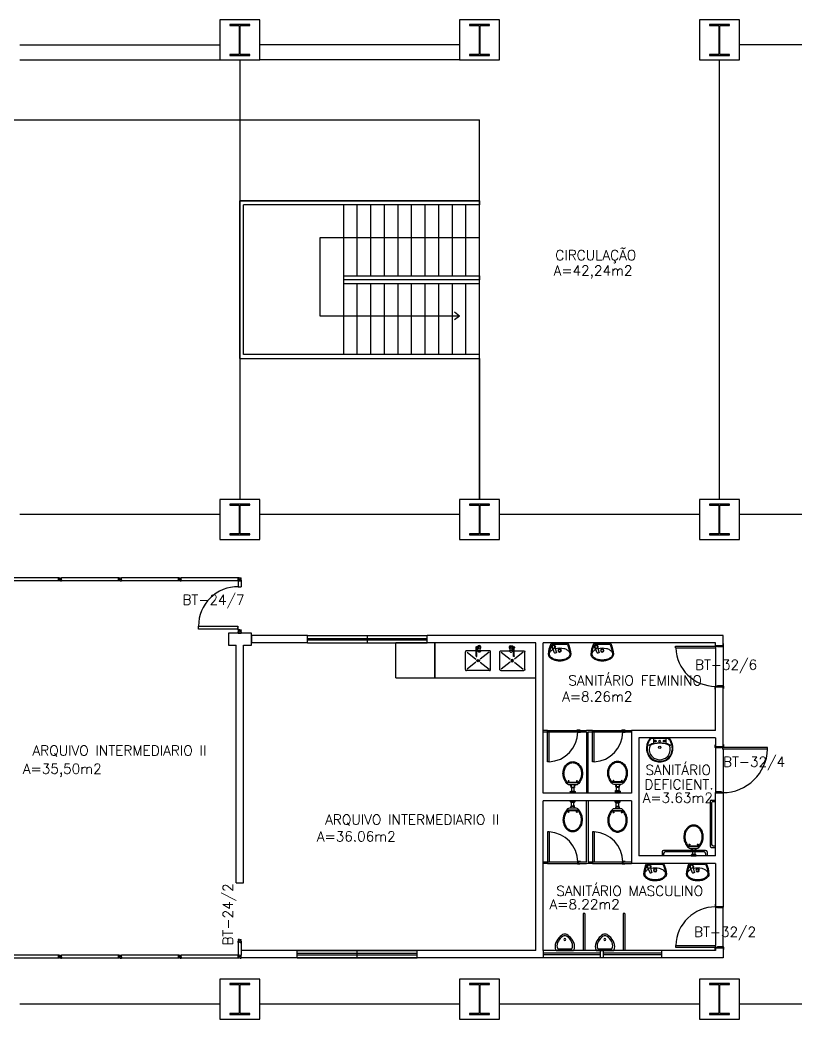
# Model space of a CAD drawing. Extents: x -34 to 79, y -30 to 41.
# Drawn here: x -9.17 to 6.37, y -0.29 to 19.71 of the extents above; entities that cross this region are included whole.
import ezdxf
from ezdxf.enums import TextEntityAlignment as Align

# ---------------------------------------------------------------- set-up
doc = ezdxf.new("R2010")
doc.units = 0
doc.header["$MEASUREMENT"] = 0
doc.linetypes.add('HIDDEN', pattern=[0.375, 0.25, -0.125])
doc.layers.get('0').update_dxf_attribs({"color": 2, "linetype": 'CONTINUOUS'})
for name, color, linetype in [('1', 1, 'CONTINUOUS'), ('3', 2, 'CONTINUOUS'), ('ALV', 2, 'CONTINUOUS'), ('AREA', 2, 'CONTINUOUS'), ('cotas', 1, 'CONTINUOUS'), ('DIV', 2, 'CONTINUOUS'), ('ENDEREÇO', 2, 'CONTINUOUS'), ('ESC', 1, 'CONTINUOUS'), ('ESTR', 2, 'CONTINUOUS'), ('PEÇAS', 1, 'CONTINUOUS'), ('PROJ', 1, 'CONTINUOUS'), ('RAIO-PORTA', 1, 'CONTINUOUS'), ('TEXTO', 2, 'CONTINUOUS')]:
    doc.layers.add(name, color=color, linetype=linetype)
doc.styles.add('UNB-100', font='simplex.shx', dxfattribs={"height": 0.2})

# ---------------------------------------------------------------- blocks, each defined once
blk = doc.blocks.new('DIV12')
for p, q in [((-0.0051, 0), (0.0051, 0)), ((0, -0.0051), (0, 0.0051)), ((0.0205, -0.004), (0.0205, 0.004)), ((0.0215, -0.004), (0.0215, 0.004)), ((0.0225, 0.006), (0.029, 0.006)), ((0.0225, 0.005), (0.028, 0.005)), ((0.029, 0.004), (0.029, -0.004)), ((0.03, 0.03), (0.03, -0.03)), ((0.03, 0.03), (1.17, 0.03)), ((0.03, 0.009), (0.03, 0.027)), ((0.03, 0.005), (0.03, -0.005)), ((1.17, 0.03), (1.17, -0.03)), ((1.17, 0.005), (1.17, -0.005)), ((1.1775, 0.006), (1.171, 0.006)), ((1.171, 0.004), (1.171, -0.004)), ((1.1775, 0.005), (1.172, 0.005)), ((1.1785, -0.004), (1.1785, 0.004)), ((1.1795, -0.004), (1.1795, 0.004)), ((1.2051, 0), (1.1949, 0)), ((1.1949, 0), (1.2051, 0)), ((1.2, -0.0051), (1.2, 0.0051)), ((0.0225, -0.005), (0.028, -0.005)), ((0.0225, -0.006), (0.029, -0.006)), ((0.03, -0.009), (0.03, -0.027)), ((0.03, -0.03), (0.03, -0.009)), ((0.03, -0.03), (1.17, -0.03)), ((1.1775, -0.006), (1.171, -0.006)), ((1.1775, -0.005), (1.172, -0.005))]:
    blk.add_line(p, q)
for centre, radius, start, end in [((0.0225, 0.004), 0.002, 90, 180), ((0.0225, 0.004), 0.001, 90, 180), ((0.028, 0.004), 0.001, 0, 90), ((0.029, 0.005), 0.001, 0, 90), ((1.171, 0.005), 0.001, 90, 180), ((1.172, 0.004), 0.001, 90, 180), ((1.1775, 0.004), 0.002, 360, 90), ((1.1775, 0.004), 0.001, 0, 90), ((0.0225, -0.004), 0.002, 180, 270), ((0.0225, -0.004), 0.001, 180, 270), ((0.028, -0.004), 0.001, 270, 0), ((0.029, -0.005), 0.001, 270, 0), ((1.171, -0.005), 0.001, 180, 270), ((1.172, -0.004), 0.001, 180, 270), ((1.1775, -0.004), 0.002, 270, 360), ((1.1775, -0.004), 0.001, 270, 0)]:
    blk.add_arc(centre, radius, start, end)
blk = doc.blocks.new('MTT')
for p, q in [((-0.008, 0.03), (-0.03, 0.03)), ((-0.03, 0.006), (-0.03, 0.03)), ((-0.0205, 0.006), (-0.03, 0.006)), ((-0.0205, 0.006), (-0.0205, -0.006)), ((-0.008, 0.02), (-0.008, 0.03)), ((0.008, 0.02), (-0.008, 0.02)), ((0.0051, 0), (-0.0051, 0)), ((0, 0.0051), (0, -0.0051)), ((0.008, 0.03), (0.008, 0.02)), ((0.008, 0.03), (0.03, 0.03)), ((0.0205, 0.006), (0.0205, -0.006)), ((0.0205, 0.006), (0.03, 0.006)), ((0.03, 0.03), (0.03, 0.006)), ((-0.03, -0.006), (-0.03, -0.03)), ((-0.0205, -0.006), (-0.03, -0.006)), ((-0.008, -0.03), (-0.03, -0.03)), ((0.008, -0.02), (-0.008, -0.02)), ((-0.008, -0.03), (-0.008, -0.02)), ((0.008, -0.03), (0.008, -0.02)), ((0.008, -0.03), (0.03, -0.03)), ((0.0205, -0.006), (0.03, -0.006)), ((0.03, -0.03), (0.03, -0.006))]:
    blk.add_line(p, q)
blk = doc.blocks.new('INOXA1-P')
for p, q in [((0.12, 0.23), (0.12, 0.047)), ((0.22, 0.25), (0.14, 0.25)), ((0.15, 0.22), (0.287, 0.043)), ((0.5, 0.25), (0.22, 0.25)), ((0.353, 0.043), (0.49, 0.22)), ((0.52, 0.23), (0.52, -0.23)), ((0.043, 0.008), (0.043, -0.022)), ((0.062, 0.04), (0.071, 0.04)), ((0.131, 0.048), (0.076, 0.043)), ((0.131, -0.002), (0.076, 0.003)), ((0.22, -0.027), (0.054, -0.027)), ((0.22, -0.037), (0.054, -0.037)), ((0.063, -0.003), (0.063, -0.021)), ((0.12, -0.001), (0.12, -0.027)), ((0.12, -0.037), (0.12, -0.23)), ((0.15, -0.22), (0.287, -0.043)), ((0.231, -0.027), (0.22, -0.027)), ((0.231, -0.037), (0.22, -0.037)), ((0.353, -0.043), (0.49, -0.22)), ((0.22, -0.25), (0.14, -0.25)), ((0.5, -0.25), (0.22, -0.25))]:
    blk.add_line(p, q)
blk.add_lwpolyline([(0.076, 0.003), (0.072, 0.004), (0.069, 0.009), (0.067, 0.015), (0.066, 0.023), (0.067, 0.031), (0.069, 0.037), (0.072, 0.042), (0.076, 0.043)])
blk.add_lwpolyline([(0.131, 0.048), (0.137, 0.046), (0.143, 0.041), (0.147, 0.033), (0.148, 0.023), (0.147, 0.013), (0.143, 0.006), (0.137, 0), (0.131, -0.002), (0.125, 0), (0.119, 0.006), (0.115, 0.013), (0.114, 0.023), (0.115, 0.033), (0.119, 0.041), (0.125, 0.046)], close=True)
for radius in [0.0266, 0.0163]:
    blk.add_circle((0.32, 0), radius)
for centre, radius, start, end in [((0.14, 0.23), 0.02, 90, 180), ((0.5, 0.23), 0.02, 360, 90), ((0.054, 0.023), 0.0349, 36.1705, 252.2568), ((0.054, 0.023), 0.0189, 62.7367, 235.7375), ((0.073, -0.003), 0.01, 102.8285, 180), ((0.054, 0.023), 0.0349, 285.5373, 323.9987), ((0.054, -0.032), 0.0145, 20.161, 339.839), ((0.054, -0.032), 0.005, 90.0037, 269.9963), ((0.231, -0.032), 0.00738, 222.6559, 137.3441), ((0.231, -0.032), 0.005, 269.9935, 90.0065), ((0.14, -0.23), 0.02, 180, 270), ((0.5, -0.23), 0.02, 270, 360)]:
    blk.add_arc(centre, radius, start, end)
blk = doc.blocks.new('LAVAT-P')
for p, q in [((-0.17, 0), (0.17, 0)), ((-0.157, -0.02), (0.157, -0.02)), ((0.063, -0.173), (0.094, -0.055)), ((0.069, -0.185), (0.09, -0.192)), ((0.102, -0.187), (0.151, -0.074))]:
    blk.add_line(p, q)
for points in [[(0.083, -0.096, 0.121735), (-0.082, -0.096, 0.073747), (-0.145, -0.122, 0.106861), (-0.192, -0.165, 0.153587), (-0.205, -0.208, 0.153587)], [(-0.205, -0.208, 0.153587), (-0.192, -0.251, 0.106861), (-0.145, -0.294, 0.073747), (-0.082, -0.32, 0.060305), (0, -0.329, 0.060305), (0.082, -0.32, 0.073747), (0.145, -0.294, 0.106861), (0.192, -0.251, 0.153587), (0.205, -0.208, 0.153587), (0.192, -0.165, 0.106861), (0.145, -0.122, 0.014792), (0.133, -0.115, 0.039243)], [(-0.225, -0.214, 0.136108), (-0.208, -0.262, 0.106861), (-0.155, -0.311, 0.073747), (-0.087, -0.339, 0.060305), (0, -0.349, 0.060305), (0.087, -0.339, 0.073747), (0.155, -0.311, 0.106861), (0.208, -0.262, 0.136108), (0.225, -0.214, 0.062982)]]:
    blk.add_lwpolyline(points, format="xyb")
for centre, radius in [((0, -0.135), 0.0347), ((0, -0.135), 0.0265), ((0.122, -0.065), 0.03)]:
    blk.add_circle(centre, radius)
for centre, radius, start, end in [((0.376, -0.254), 0.602, 155.0201, 176.1902), ((-0.376, -0.254), 0.602, 3.8098, 24.9799), ((0.376, -0.254), 0.582, 156.2686, 173.4578), ((0.073, -0.176), 0.01, 165.2139, 250.8603), ((0.122, -0.065), 0.0361, 302.4689, 199.2518), ((0.093, -0.183), 0.01, 250.8603, 336.5068), ((-0.376, -0.254), 0.582, 6.5422, 23.7314)]:
    blk.add_arc(centre, radius, start, end)
blk = doc.blocks.new('MIC')
at = {"color": 2, "linetype": 'ByBlock'}
blk.add_line((0.175, 0), (-0.175, 0), dxfattribs=at)
at = {"color": 1}
blk.add_line((0.14, 0.03), (-0.14, 0.03), dxfattribs=at)
at = {"color": 2, "linetype": 'ByBlock'}
blk.add_lwpolyline([(-0.175, 0), (-0.191, 0.038), (-0.196, 0.078), (-0.192, 0.117), (-0.179, 0.155), (-0.161, 0.191), (-0.139, 0.225), (-0.115, 0.255), (-0.09, 0.28), (-0.066, 0.3), (-0.044, 0.314), (-0.022, 0.322), (0, 0.325), (0.022, 0.322), (0.044, 0.314), (0.066, 0.3), (0.09, 0.28), (0.115, 0.255), (0.139, 0.225), (0.161, 0.191), (0.179, 0.155), (0.192, 0.117), (0.196, 0.078), (0.191, 0.038), (0.175, 0)], dxfattribs=at)
at = {"color": 1}
blk.add_lwpolyline([(-0.14, 0.03), (-0.153, 0.061), (-0.157, 0.092), (-0.153, 0.123), (-0.144, 0.154), (-0.129, 0.183), (-0.111, 0.21), (-0.092, 0.234), (-0.072, 0.254), (-0.053, 0.27), (-0.035, 0.281), (-0.017, 0.288), (0, 0.29), (0.017, 0.288), (0.035, 0.281), (0.053, 0.27), (0.072, 0.254), (0.092, 0.234), (0.111, 0.21), (0.129, 0.183), (0.144, 0.154), (0.153, 0.123), (0.157, 0.092), (0.153, 0.061), (0.14, 0.03)], dxfattribs=at)
at = {"layer": 'cotas'}
blk.add_circle((0, 0.215), 0.0199, dxfattribs=at)
blk = doc.blocks.new('VDC-P')
for p, q in [((-0.109, 0.202), (0.109, 0.202)), ((-0.127, 0.192), (0.127, 0.192)), ((-0.068, 0.152), (0.068, 0.152)), ((-0.05, 0.152), (-0.03, 0.11)), ((-0.05, 0.015), (-0.05, 0)), ((-0.05, 0), (0.05, 0)), ((0.045, 0.02), (-0.045, 0.02)), ((-0.04, 0.025), (-0.04, 0.02)), ((0.035, 0.03), (-0.035, 0.03)), ((-0.03, 0.152), (-0.03, 0.11)), ((0.03, 0.11), (-0.03, 0.11)), ((0.03, 0.1), (-0.03, 0.1)), ((-0.025, 0.1), (-0.025, 0.03)), ((0.025, 0.1), (0.025, 0.03)), ((0.03, 0.152), (0.03, 0.11)), ((0.05, 0.152), (0.03, 0.11)), ((0.04, 0.025), (0.04, 0.02)), ((0.05, 0.015), (0.05, 0))]:
    blk.add_line(p, q)
for points in [[(0.16, 0.244, 0.050424), (0.18, 0.288, 0.082137), (0.195, 0.381, 0.082137), (0.18, 0.474, 0.090148), (0.138, 0.549, 0.104406), (0.073, 0.601, 0.117345), (0, 0.619, 0.117345), (-0.073, 0.601, 0.104406), (-0.138, 0.549, 0.090148), (-0.18, 0.474, 0.082137), (-0.195, 0.381, 0.082137)], [(0.142, 0.254, 0.050424), (0.161, 0.295, 0.082137), (0.175, 0.381, 0.082137), (0.161, 0.468, 0.090148), (0.122, 0.536, 0.104406), (0.064, 0.583, 0.117345), (0, 0.599, 0.117345), (-0.064, 0.583, 0.104406), (-0.122, 0.536, 0.090148), (-0.161, 0.468, 0.082137), (-0.175, 0.381, 0.082137)], [(-0.195, 0.381, 0.082137), (-0.18, 0.288, 0.050424), (-0.16, 0.244, 0.104406)], [(-0.175, 0.381, 0.082137), (-0.161, 0.295, 0.050424), (-0.142, 0.254, 0.050424)]]:
    blk.add_lwpolyline(points, format="xyb")
for centre in [(-0.083, 0.226), (0.083, 0.226)]:
    blk.add_circle(centre, 0.0101)
for centre, radius, start, end in [((0.08, 0.36), 0.266, 205.6863, 226.7558), ((0.08, 0.36), 0.246, 205.6863, 219.7706), ((-0.08, 0.36), 0.266, 313.2442, 334.3137), ((-0.08, 0.36), 0.246, 320.2294, 334.3137), ((-0.068, 0.202), 0.05, 226.7558, 270), ((-0.045, 0.015), 0.005, 90, 180), ((-0.035, 0.025), 0.005, 90, 180), ((-0.03, 0.105), 0.005, 90, 270), ((0.03, 0.105), 0.005, 270, 90), ((0.035, 0.025), 0.005, 0, 90), ((0.045, 0.015), 0.005, 360, 90), ((0.068, 0.202), 0.05, 270, 313.2442)]:
    blk.add_arc(centre, radius, start, end)

msp = doc.modelspace()

# ---------------------------------------------------------------- linework, layer by layer
for p, q in [((-4.796, 8.48), (-4.736, 8.48)), ((-4.796, 8.48), (-4.796, 8.364)), ((-4.796, 8.48), (-4.736, 8.48)), ((-4.775, 8.48), (-4.793, 8.48)), ((-4.772, 8.488), (-4.772, 8.481)), ((-4.772, 8.488), (-4.772, 8.481)), ((-4.761, 8.51), (-4.771, 8.51)), ((-4.761, 8.51), (-4.771, 8.51)), ((-4.771, 8.488), (-4.771, 8.482)), ((-4.771, 8.488), (-4.771, 8.482)), ((-4.771, 8.48), (-4.761, 8.48)), ((-4.771, 8.48), (-4.761, 8.48)), ((-4.762, 8.49), (-4.77, 8.49)), ((-4.762, 8.49), (-4.77, 8.49)), ((-4.762, 8.489), (-4.77, 8.489)), ((-4.762, 8.489), (-4.77, 8.489)), ((-4.77, 8.481), (-4.762, 8.481)), ((-4.77, 8.481), (-4.762, 8.481)), ((-4.766, 8.515), (-4.766, 8.505)), ((-4.766, 8.505), (-4.766, 8.515)), ((-4.766, 8.515), (-4.766, 8.505)), ((-4.761, 8.488), (-4.761, 8.482)), ((-4.761, 8.488), (-4.761, 8.482)), ((-4.76, 8.488), (-4.76, 8.481)), ((-4.76, 8.488), (-4.76, 8.481)), ((-4.736, 8.48), (-4.757, 8.48)), ((-4.757, 8.48), (-4.739, 8.48)), ((-4.736, 8.48), (-4.736, 8.364)), ((-4.796, 8.364), (-4.736, 8.364)), ((-5.593, 7.577), (-4.805, 7.577)), ((-5.593, 7.514), (-5.593, 7.577)), ((-4.805, 7.514), (-5.593, 7.514)), ((-4.805, 7.577), (-4.805, 7.514)), ((-4.805, 7.545), (-4.803, 7.545)), ((-4.805, 7.509), (-4.805, 7.534)), ((-4.803, 7.512), (-4.803, 7.545)), ((-4.801, 7.504), (-4.775, 7.504)), ((-4.797, 7.506), (-4.766, 7.506)), ((-4.796, 7.504), (-4.796, 7.494)), ((-4.796, 7.504), (-4.736, 7.504)), ((-4.796, 7.494), (-4.736, 7.494)), ((-4.796, 7.434), (-4.736, 7.434)), ((-4.772, 7.486), (-4.772, 7.493)), ((-4.772, 7.486), (-4.772, 7.493)), ((-4.772, 7.441), (-4.772, 7.435)), ((-4.761, 7.494), (-4.771, 7.494)), ((-4.771, 7.494), (-4.761, 7.494)), ((-4.771, 7.486), (-4.771, 7.492)), ((-4.771, 7.486), (-4.771, 7.492)), ((-4.761, 7.464), (-4.771, 7.464)), ((-4.761, 7.464), (-4.771, 7.464)), ((-4.761, 7.464), (-4.771, 7.464)), ((-4.771, 7.441), (-4.771, 7.436)), ((-4.771, 7.434), (-4.761, 7.434)), ((-4.77, 7.493), (-4.762, 7.493)), ((-4.77, 7.493), (-4.762, 7.493)), ((-4.762, 7.485), (-4.77, 7.485)), ((-4.762, 7.485), (-4.77, 7.485)), ((-4.762, 7.484), (-4.77, 7.484)), ((-4.762, 7.484), (-4.77, 7.484)), ((-4.762, 7.443), (-4.77, 7.443)), ((-4.762, 7.442), (-4.77, 7.442)), ((-4.77, 7.435), (-4.762, 7.435)), ((-4.766, 7.504), (-4.766, 7.506)), ((-4.766, 7.459), (-4.766, 7.469)), ((-4.766, 7.459), (-4.766, 7.469)), ((-4.766, 7.469), (-4.766, 7.459)), ((-4.766, 7.469), (-4.766, 7.459)), ((-4.766, 7.459), (-4.766, 7.469)), ((-4.761, 7.486), (-4.761, 7.492)), ((-4.761, 7.486), (-4.761, 7.492)), ((-4.761, 7.441), (-4.761, 7.436)), ((-4.76, 7.486), (-4.76, 7.493)), ((-4.76, 7.486), (-4.76, 7.493)), ((-4.76, 7.441), (-4.76, 7.435)), ((-4.736, 7.504), (-4.736, 7.494)), ((-4.532, 7.39), (-4.532, 7.24)), ((-4.532, 7.235), (-4.532, 7.385)), ((-3.412, 7.24), (-3.412, 7.39)), ((-1.012, 7.24), (-1.012, 7.39)), ((-0.861, 6.54), (-0.861, 7.24)), ((1.159, 1.085), (1.159, 7.24)), ((-1.012, 6.54), (-1.012, 6.54)), ((3.64, 5.338), (3.465, 5.338)), ((3.815, 5.338), (3.64, 5.338)), ((-4.841, 2.435), (-4.691, 2.435)), ((-4.796, 1.245), (-4.796, 0.99)), ((-4.736, 1.245), (-4.736, 0.99)), ((-3.616, 0.935), (-3.616, 1.085)), ((-1.216, 0.935), (-1.216, 1.085))]:
    msp.add_line(p, q)
for centre, radius in [((-4.801, 7.509), 0.00461), ((3.64, 5.273), 0.0175)]:
    msp.add_circle(centre, radius)
at = {"linetype": 'HIDDEN'}
for centre in [(3.55, 5.273), (3.73, 5.273)]:
    msp.add_circle(centre, 0.0175, dxfattribs=at)
for centre, radius, start, end in [((-4.77, 8.488), 0.002, 90, 180), ((-4.77, 8.488), 0.002, 90, 180), ((-4.771, 8.481), 0.001, 180, 270), ((-4.771, 8.481), 0.001, 180, 270), ((-4.77, 8.488), 0.001, 90, 180), ((-4.77, 8.488), 0.001, 90, 180), ((-4.77, 8.482), 0.001, 180, 270), ((-4.77, 8.482), 0.001, 180, 270), ((-4.762, 8.488), 0.002, 0, 90), ((-4.762, 8.488), 0.002, 0, 90), ((-4.762, 8.488), 0.001, 0, 90), ((-4.762, 8.488), 0.001, 0, 90), ((-4.762, 8.482), 0.001, 270, 0), ((-4.762, 8.482), 0.001, 270, 0), ((-4.761, 8.481), 0.001, 270, 0), ((-4.761, 8.481), 0.001, 270, 0), ((-4.805, 7.577), 0.787, 89.2996, 180), ((-4.771, 7.493), 0.001, 90, 180), ((-4.771, 7.493), 0.001, 90, 180), ((-4.77, 7.486), 0.002, 180, 270), ((-4.77, 7.486), 0.002, 180, 270), ((-4.77, 7.441), 0.002, 90, 180), ((-4.771, 7.435), 0.001, 180, 270), ((-4.77, 7.492), 0.001, 90, 180), ((-4.77, 7.492), 0.001, 90, 180), ((-4.77, 7.486), 0.001, 180, 270), ((-4.77, 7.486), 0.001, 180, 270), ((-4.77, 7.441), 0.001, 90, 180), ((-4.77, 7.436), 0.001, 180, 270), ((-4.762, 7.492), 0.001, 360, 90), ((-4.762, 7.492), 0.001, 360, 90), ((-4.762, 7.486), 0.001, 270, 360), ((-4.762, 7.486), 0.002, 270, 360), ((-4.762, 7.486), 0.001, 270, 360), ((-4.762, 7.486), 0.002, 270, 360), ((-4.762, 7.441), 0.002, 0, 90), ((-4.762, 7.441), 0.001, 0, 90), ((-4.762, 7.436), 0.001, 270, 0), ((-4.761, 7.493), 0.001, 360, 90), ((-4.761, 7.493), 0.001, 360, 90), ((-4.761, 7.435), 0.001, 270, 0), ((3.703, 5.12), 0.329, 155.3858, 168.2361), ((3.672, 5.13), 0.297, 136.8422, 154.5605), ((3.464, 5.326), 0.0113, 85.0638, 143.3917), ((3.522, 5.078), 0.132, 107.1959, 117.2895), ((3.63, 4.815), 0.416, 103.8225, 110.6476), ((3.645, 4.759), 0.473, 96.6945, 104.0832), ((3.638, 4.855), 0.378, 89.6322, 97.2351), ((3.643, 4.855), 0.378, 82.7649, 90.3678), ((3.635, 4.759), 0.473, 75.9168, 83.3055), ((3.651, 4.815), 0.416, 69.3524, 76.1775), ((3.759, 5.078), 0.132, 62.7105, 72.8041), ((3.816, 5.326), 0.0113, 36.6083, 94.9362), ((3.609, 5.13), 0.297, 25.4395, 43.1578), ((3.577, 5.12), 0.329, 11.7639, 24.6142), ((3.684, 5.129), 0.309, 169.1611, 193.4829), ((3.659, 5.126), 0.283, 193.923, 216.4241), ((3.63, 5.104), 0.201, 161.0091, 193.3681), ((3.629, 5.105), 0.199, 193.6199, 227.4613), ((3.478, 5.16), 0.039, 139.4988, 165.5508), ((3.481, 5.156), 0.0439, 116.3202, 137.9373), ((3.652, 5.105), 0.199, 312.5387, 346.3801), ((3.799, 5.156), 0.0439, 42.0627, 63.6798), ((3.802, 5.16), 0.039, 14.4492, 40.5012), ((3.65, 5.104), 0.201, 346.6319, 18.9909), ((3.622, 5.126), 0.283, 323.5759, 346.077), ((3.597, 5.129), 0.309, 346.5171, 10.8389), ((3.623, 5.104), 0.242, 217.3189, 247.0244), ((3.638, 5.12), 0.218, 228.3535, 270.4916), ((3.639, 5.124), 0.267, 245.552, 270.245), ((3.642, 5.12), 0.218, 269.5084, 311.6465), ((3.641, 5.124), 0.267, 269.755, 294.448), ((3.657, 5.104), 0.242, 292.9756, 322.6811)]:
    msp.add_arc(centre, radius, start, end)
at = {"layer": '1'}
for p, q in [((4.759, 7.14), (4.759, 6.365)), ((4.909, 7.165), (4.909, 6.385)), ((1.392, 5.488), (1.982, 5.488)), ((1.392, 5.458), (1.992, 5.458)), ((2.295, 5.488), (2.885, 5.488)), ((2.33, 5.458), (2.9, 5.458)), ((4.759, 5.137), (4.759, 4.257)), ((4.909, 5.112), (4.909, 4.237)), ((1.392, 2.855), (1.992, 2.855)), ((1.392, 2.825), (1.982, 2.825)), ((2.295, 2.825), (2.885, 2.825)), ((2.33, 2.855), (2.9, 2.855)), ((4.759, 1.965), (4.759, 1.185)), ((4.909, 1.16), (4.909, 1.94))]:
    msp.add_line(p, q, dxfattribs=at)
at = {"layer": '3'}
for p, q in [((3.64, 5.323), (3.47, 5.323)), ((3.515, 5.323), (3.515, 5.234)), ((3.81, 5.323), (3.64, 5.323)), ((3.766, 5.234), (3.766, 5.323))]:
    msp.add_line(p, q, dxfattribs=at)
msp.add_circle((3.64, 5.148), 0.0225, dxfattribs=at)
for centre, radius, start, end in [((3.703, 5.12), 0.316, 155.4028, 168.2171), ((3.672, 5.13), 0.284, 138.6452, 154.5416), ((3.804, 4.457), 0.825, 114.6387, 116.9534), ((3.47, 5.307), 0.0156, 89.6498, 137.2733), ((3.796, 4.395), 0.879, 109.1503, 112.4827), ((3.504, 5.235), 0.0107, 291.2918, 354.2334), ((3.776, 5.235), 0.0107, 185.7666, 248.7082), ((3.484, 4.395), 0.879, 67.5173, 70.8497), ((3.81, 5.307), 0.0156, 42.7267, 90.3502), ((3.476, 4.457), 0.825, 63.0466, 65.3613), ((3.609, 5.13), 0.284, 25.4584, 41.3548), ((3.577, 5.12), 0.316, 11.7829, 24.5972), ((3.684, 5.129), 0.296, 169.1814, 193.4732), ((3.659, 5.126), 0.27, 193.9335, 216.4025), ((3.44, 5.171), 0.0238, 115.5404, 144.0708), ((3.622, 5.126), 0.27, 323.5975, 346.0665), ((3.84, 5.171), 0.0238, 35.9292, 64.4596), ((3.597, 5.129), 0.296, 346.5268, 10.8186), ((3.623, 5.104), 0.229, 217.3442, 247.0661), ((3.639, 5.124), 0.254, 245.5142, 270.245), ((3.641, 5.124), 0.254, 269.755, 294.4858), ((3.657, 5.104), 0.229, 292.9339, 322.6558)]:
    msp.add_arc(centre, radius, start, end, dxfattribs=at)
at = {"layer": 'ALV'}
for p, q in [((-4.532, 7.434), (-4.992, 7.434)), ((-4.992, 7.434), (-4.992, 7.196)), ((-4.532, 7.385), (-4.532, 7.434)), ((-3.412, 7.39), (-4.532, 7.39)), ((-3.412, 7.24), (-4.532, 7.24)), ((-4.532, 7.196), (-4.532, 7.235)), ((-3.412, 7.39), (-1.012, 7.39)), ((-3.412, 7.24), (-1.012, 7.24)), ((-1.641, 6.54), (-1.641, 7.24)), ((1.159, 7.24), (-1.641, 7.24)), ((4.909, 7.39), (-1.012, 7.39)), ((-0.861, 7.24), (-0.861, 6.54)), ((4.759, 7.24), (1.309, 7.24)), ((1.309, 4.231), (1.309, 7.24)), ((4.909, 7.19), (4.909, 7.39)), ((-4.992, 7.196), (-4.841, 7.196)), ((-4.841, 2.435), (-4.841, 7.196)), ((-4.691, 2.435), (-4.691, 7.196)), ((-4.691, 7.196), (-4.532, 7.196)), ((-1.641, 6.54), (1.159, 6.54)), ((4.759, 5.488), (4.759, 6.36)), ((4.909, 5.162), (4.909, 6.36)), ((1.392, 5.488), (1.309, 5.488)), ((1.309, 5.458), (1.392, 5.458)), ((2.007, 5.488), (2.177, 5.488)), ((2.007, 5.458), (2.174, 5.458)), ((2.174, 5.458), (2.174, 4.231)), ((2.295, 5.488), (2.177, 5.488)), ((2.207, 4.231), (2.207, 5.458)), ((2.207, 5.458), (2.295, 5.458)), ((2.905, 5.488), (3.074, 5.488)), ((2.905, 5.458), (3.074, 5.458)), ((4.759, 5.488), (3.074, 5.488)), ((3.074, 5.488), (3.074, 4.231)), ((4.759, 5.338), (3.224, 5.338)), ((3.224, 5.338), (3.224, 2.975)), ((4.759, 5.338), (4.759, 5.162)), ((3.074, 4.231), (1.309, 4.231)), ((4.759, 2.975), (4.759, 4.232)), ((4.909, 4.232), (4.909, 3.025)), ((1.309, 3.03), (1.309, 4.081)), ((3.074, 4.081), (1.309, 4.081)), ((2.174, 2.855), (2.174, 4.081)), ((2.207, 4.081), (2.207, 2.855)), ((3.074, 4.081), (3.074, 2.825)), ((1.309, 1.085), (1.309, 3.075)), ((4.909, 3.025), (4.909, 1.965)), ((1.309, 2.855), (1.392, 2.855)), ((1.392, 2.825), (1.309, 2.825)), ((2.007, 2.855), (2.174, 2.855)), ((2.007, 2.825), (2.177, 2.825)), ((2.295, 2.825), (2.177, 2.825)), ((2.207, 2.855), (2.295, 2.855)), ((2.905, 2.855), (3.074, 2.855)), ((2.905, 2.825), (3.074, 2.825)), ((4.759, 2.825), (3.074, 2.825)), ((4.759, 2.975), (3.224, 2.975)), ((4.759, 2.825), (4.759, 1.965)), ((2.109, 1.825), (2.109, 1.085)), ((2.142, 1.825), (2.109, 1.825)), ((2.142, 1.825), (2.142, 1.085)), ((2.907, 1.825), (2.907, 1.085)), ((2.94, 1.825), (2.907, 1.825)), ((2.94, 1.825), (2.94, 1.085)), ((1.159, 1.085), (-4.736, 1.085)), ((-3.616, 1.085), (-1.216, 1.085)), ((4.759, 1.085), (1.309, 1.085)), ((1.309, 1.085), (1.309, 0.935)), ((2.454, 0.935), (2.454, 1.085)), ((2.514, 0.935), (2.514, 1.085)), ((3.684, 0.935), (3.684, 1.085)), ((4.909, 1.135), (4.909, 0.935)), ((4.909, 0.935), (-4.736, 0.935)), ((-3.616, 0.935), (-1.216, 0.935))]:
    msp.add_line(p, q, dxfattribs=at)
at = {"layer": 'DIV'}
for p, q in [((-4.796, 8.48), (-4.736, 8.48)), ((-4.796, 7.434), (-4.736, 7.434)), ((4.749, 7.235), (4.749, 7.185)), ((4.759, 7.235), (4.749, 7.235)), ((4.759, 7.19), (4.759, 7.24)), ((4.919, 7.225), (4.909, 7.225)), ((4.919, 7.175), (4.919, 7.225)), ((3.959, 7.175), (4.759, 7.175)), ((3.959, 7.14), (3.959, 7.175)), ((3.959, 7.14), (4.759, 7.14)), ((4.749, 7.185), (4.759, 7.185)), ((4.759, 7.19), (4.759, 7.185)), ((4.759, 7.19), (4.909, 7.19)), ((4.759, 7.185), (4.759, 7.175)), ((4.759, 7.175), (4.794, 7.175)), ((4.759, 7.175), (4.759, 7.14)), ((4.794, 7.175), (4.794, 7.165)), ((4.794, 7.165), (4.909, 7.165)), ((4.909, 7.19), (4.909, 7.175)), ((4.909, 7.175), (4.919, 7.175)), ((4.909, 7.165), (4.909, 7.175)), ((4.749, 6.365), (4.759, 6.365)), ((4.749, 6.315), (4.749, 6.365)), ((4.759, 6.315), (4.749, 6.315)), ((4.759, 6.375), (4.794, 6.375)), ((4.759, 6.365), (4.759, 6.375)), ((4.759, 6.36), (4.759, 6.365)), ((4.759, 6.36), (4.909, 6.36)), ((4.794, 6.385), (4.909, 6.385)), ((4.794, 6.375), (4.794, 6.385)), ((4.909, 6.385), (4.909, 6.375)), ((4.909, 6.36), (4.909, 6.375)), ((4.909, 6.375), (4.919, 6.375)), ((4.919, 6.325), (4.909, 6.325)), ((4.919, 6.375), (4.919, 6.325)), ((1.392, 5.458), (1.392, 5.488)), ((1.392, 4.858), (1.392, 5.458)), ((1.392, 5.458), (1.427, 5.458)), ((1.427, 4.858), (1.427, 5.458)), ((1.982, 5.493), (1.982, 5.488)), ((1.992, 5.493), (1.982, 5.493)), ((1.982, 5.488), (1.992, 5.488)), ((1.992, 5.488), (1.992, 5.498)), ((1.992, 5.498), (2.042, 5.498)), ((1.992, 5.458), (1.992, 5.493)), ((2.007, 5.488), (1.992, 5.488)), ((2.002, 5.458), (1.992, 5.458)), ((2.007, 5.458), (2.002, 5.458)), ((2.002, 5.448), (2.002, 5.458)), ((2.052, 5.448), (2.002, 5.448)), ((2.007, 5.458), (2.007, 5.488)), ((2.042, 5.498), (2.042, 5.488)), ((2.052, 5.458), (2.052, 5.448)), ((2.295, 5.458), (2.295, 5.488)), ((2.295, 4.858), (2.295, 5.458)), ((2.295, 5.458), (2.33, 5.458)), ((2.33, 4.858), (2.33, 5.458)), ((2.88, 5.493), (2.88, 5.488)), ((2.89, 5.493), (2.88, 5.493)), ((2.88, 5.488), (2.89, 5.488)), ((2.89, 5.488), (2.89, 5.498)), ((2.89, 5.498), (2.94, 5.498)), ((2.89, 5.458), (2.89, 5.493)), ((2.905, 5.488), (2.89, 5.488)), ((2.9, 5.458), (2.89, 5.458)), ((2.905, 5.458), (2.9, 5.458)), ((2.9, 5.448), (2.9, 5.458)), ((2.95, 5.448), (2.9, 5.448)), ((2.905, 5.458), (2.905, 5.488)), ((2.94, 5.498), (2.94, 5.488)), ((2.95, 5.458), (2.95, 5.448)), ((4.909, 5.162), (4.909, 5.212)), ((4.909, 5.207), (4.919, 5.207)), ((4.919, 5.207), (4.919, 5.157)), ((4.749, 5.197), (4.759, 5.197)), ((4.749, 5.147), (4.749, 5.197)), ((4.759, 5.147), (4.749, 5.147)), ((4.759, 5.162), (4.759, 5.147)), ((4.909, 5.162), (4.759, 5.162)), ((4.759, 5.137), (4.759, 5.147)), ((4.874, 5.137), (4.759, 5.137)), ((4.874, 5.147), (4.874, 5.137)), ((4.909, 5.147), (4.874, 5.147)), ((5.799, 5.147), (4.899, 5.147)), ((4.899, 5.147), (4.899, 5.112)), ((5.799, 5.112), (4.899, 5.112)), ((4.909, 5.162), (4.909, 5.157)), ((4.909, 5.157), (4.909, 5.147)), ((4.919, 5.157), (4.909, 5.157)), ((5.799, 5.112), (5.799, 5.147)), ((1.427, 4.858), (1.392, 4.858)), ((2.33, 4.858), (2.295, 4.858)), ((4.749, 4.247), (4.749, 4.197)), ((4.759, 4.247), (4.749, 4.247)), ((4.759, 4.257), (4.759, 4.247)), ((4.874, 4.257), (4.759, 4.257)), ((4.759, 4.232), (4.759, 4.247)), ((4.909, 4.232), (4.759, 4.232)), ((4.874, 4.247), (4.874, 4.257)), ((4.909, 4.247), (4.874, 4.247)), ((4.909, 4.237), (4.909, 4.247)), ((4.909, 4.232), (4.909, 4.237)), ((4.919, 4.237), (4.909, 4.237)), ((4.919, 4.187), (4.919, 4.237)), ((4.749, 4.197), (4.759, 4.197)), ((4.909, 4.187), (4.919, 4.187)), ((1.392, 3.455), (1.392, 2.855)), ((1.427, 3.455), (1.392, 3.455)), ((1.427, 3.455), (1.427, 2.855)), ((2.295, 3.455), (2.295, 2.855)), ((2.33, 3.455), (2.295, 3.455)), ((2.33, 3.455), (2.33, 2.855)), ((1.392, 2.855), (1.392, 2.825)), ((1.392, 2.855), (1.427, 2.855)), ((1.982, 2.825), (1.992, 2.825)), ((1.982, 2.82), (1.982, 2.825)), ((1.992, 2.82), (1.982, 2.82)), ((1.992, 2.855), (1.992, 2.82)), ((2.002, 2.855), (1.992, 2.855)), ((1.992, 2.825), (1.992, 2.815)), ((2.007, 2.825), (1.992, 2.825)), ((1.992, 2.815), (2.042, 2.815)), ((2.052, 2.865), (2.002, 2.865)), ((2.002, 2.865), (2.002, 2.855)), ((2.007, 2.855), (2.002, 2.855)), ((2.007, 2.855), (2.007, 2.825)), ((2.042, 2.815), (2.042, 2.825)), ((2.052, 2.855), (2.052, 2.865)), ((2.295, 2.855), (2.295, 2.825)), ((2.295, 2.855), (2.33, 2.855)), ((2.88, 2.825), (2.89, 2.825)), ((2.88, 2.82), (2.88, 2.825)), ((2.89, 2.82), (2.88, 2.82)), ((2.89, 2.855), (2.89, 2.82)), ((2.9, 2.855), (2.89, 2.855)), ((2.89, 2.825), (2.89, 2.815)), ((2.905, 2.825), (2.89, 2.825)), ((2.89, 2.815), (2.94, 2.815)), ((2.95, 2.865), (2.9, 2.865)), ((2.9, 2.865), (2.9, 2.855)), ((2.905, 2.855), (2.9, 2.855)), ((2.905, 2.855), (2.905, 2.825)), ((2.94, 2.815), (2.94, 2.825)), ((2.95, 2.855), (2.95, 2.865)), ((4.759, 2.01), (4.749, 2.01)), ((4.749, 2.01), (4.749, 1.96)), ((4.919, 2), (4.909, 2)), ((4.919, 1.95), (4.919, 2)), ((4.749, 1.96), (4.759, 1.96)), ((4.759, 1.965), (4.909, 1.965)), ((4.759, 1.965), (4.759, 1.96)), ((4.759, 1.96), (4.759, 1.95)), ((4.759, 1.95), (4.794, 1.95)), ((4.794, 1.95), (4.794, 1.94)), ((4.794, 1.94), (4.909, 1.94)), ((4.909, 1.965), (4.909, 1.95)), ((4.909, 1.94), (4.909, 1.95)), ((4.909, 1.95), (4.919, 1.95)), ((3.959, 1.185), (4.759, 1.185)), ((3.959, 1.185), (3.959, 1.15)), ((3.959, 1.15), (4.759, 1.15)), ((4.749, 1.09), (4.749, 1.14)), ((4.749, 1.14), (4.759, 1.14)), ((4.759, 1.15), (4.759, 1.185)), ((4.759, 1.14), (4.759, 1.15)), ((4.759, 1.15), (4.794, 1.15)), ((4.759, 1.135), (4.759, 1.14)), ((4.759, 1.135), (4.759, 1.085)), ((4.759, 1.135), (4.909, 1.135)), ((4.759, 1.135), (4.759, 1.085)), ((4.794, 1.15), (4.794, 1.16)), ((4.794, 1.16), (4.909, 1.16)), ((4.909, 1.16), (4.909, 1.15)), ((4.909, 1.15), (4.919, 1.15)), ((4.909, 1.135), (4.909, 1.15)), ((4.919, 1.1), (4.909, 1.1)), ((4.919, 1.15), (4.919, 1.1))]:
    msp.add_line(p, q, dxfattribs=at)
at = {"layer": 'ESC'}
for p, q in [((-3.412, 7.33), (-1.012, 7.33)), ((-3.412, 7.3), (-1.012, 7.3)), ((-2.212, 7.24), (-2.212, 7.39)), ((-3.616, 1.025), (-1.216, 1.025)), ((-2.416, 0.935), (-2.416, 1.085)), ((2.454, 1.025), (1.309, 1.025)), ((3.684, 1.025), (2.514, 1.025)), ((-3.616, 0.995), (-1.216, 0.995)), ((2.454, 0.995), (1.309, 0.995)), ((3.684, 0.995), (2.514, 0.995))]:
    msp.add_line(p, q, dxfattribs=at)
at = {"layer": 'ESTR'}
for points in [[(-4.966, 19.6), (-4.776, 19.6), (-4.776, 19.02), (-4.966, 19.02), (-4.966, 19), (-4.566, 19), (-4.566, 19.02), (-4.756, 19.02), (-4.756, 19.6), (-4.566, 19.6), (-4.566, 19.62), (-4.966, 19.62)], [(-0.166, 19.6), (0.024, 19.6), (0.024, 19.02), (-0.166, 19.02), (-0.166, 19), (0.234, 19), (0.234, 19.02), (0.044, 19.02), (0.044, 19.6), (0.234, 19.6), (0.234, 19.62), (-0.166, 19.62)], [(4.634, 19.6), (4.824, 19.6), (4.824, 19.02), (4.634, 19.02), (4.634, 19), (5.034, 19), (5.034, 19.02), (4.844, 19.02), (4.844, 19.6), (5.034, 19.6), (5.034, 19.62), (4.634, 19.62)], [(-4.966, 10), (-4.776, 10), (-4.776, 9.42), (-4.966, 9.42), (-4.966, 9.4), (-4.566, 9.4), (-4.566, 9.42), (-4.756, 9.42), (-4.756, 10), (-4.566, 10), (-4.566, 10.02), (-4.966, 10.02)], [(-0.166, 10), (0.024, 10), (0.024, 9.42), (-0.166, 9.42), (-0.166, 9.4), (0.234, 9.4), (0.234, 9.42), (0.044, 9.42), (0.044, 10), (0.234, 10), (0.234, 10.02), (-0.166, 10.02)], [(4.634, 10), (4.824, 10), (4.824, 9.42), (4.634, 9.42), (4.634, 9.4), (5.034, 9.4), (5.034, 9.42), (4.844, 9.42), (4.844, 10), (5.034, 10), (5.034, 10.02), (4.634, 10.02)], [(-4.966, 0.4), (-4.776, 0.4), (-4.776, -0.18), (-4.966, -0.18), (-4.966, -0.2), (-4.566, -0.2), (-4.566, -0.18), (-4.756, -0.18), (-4.756, 0.4), (-4.566, 0.4), (-4.566, 0.42), (-4.966, 0.42)], [(-0.166, 0.4), (0.024, 0.4), (0.024, -0.18), (-0.166, -0.18), (-0.166, -0.2), (0.234, -0.2), (0.234, -0.18), (0.044, -0.18), (0.044, 0.4), (0.234, 0.4), (0.234, 0.42), (-0.166, 0.42)], [(4.634, 0.4), (4.824, 0.4), (4.824, -0.18), (4.634, -0.18), (4.634, -0.2), (5.034, -0.2), (5.034, -0.18), (4.844, -0.18), (4.844, 0.4), (5.034, 0.4), (5.034, 0.42), (4.634, 0.42)]]:
    msp.add_lwpolyline(points, close=True, dxfattribs=at)
at = {"layer": 'PEÇAS'}
for p, q in [((4.649, 4.064), (4.649, 3.177)), ((4.679, 4.094), (4.759, 4.094)), ((4.679, 4.034), (4.679, 3.207)), ((4.709, 4.064), (4.759, 4.064)), ((3.689, 3.055), (3.689, 2.975)), ((4.559, 3.085), (3.719, 3.085)), ((3.719, 3.025), (3.719, 2.975)), ((4.529, 3.055), (3.749, 3.055)), ((4.559, 3.025), (4.559, 2.975)), ((4.589, 3.055), (4.589, 2.975)), ((4.679, 3.147), (4.759, 3.147)), ((4.709, 3.177), (4.759, 3.177))]:
    msp.add_line(p, q, dxfattribs=at)
for centre, start, end in [((4.679, 4.064), 90, 180), ((4.709, 4.034), 90, 180), ((4.709, 3.207), 180, 270), ((3.719, 3.055), 90, 180), ((3.749, 3.025), 90, 180), ((4.529, 3.025), 360, 90), ((4.559, 3.055), 360, 90), ((4.679, 3.177), 180, 270)]:
    msp.add_arc(centre, 0.03, start, end, dxfattribs=at)
at = {"layer": 'PROJ'}
for p, q in [((-5.166, 19.71), (-5.166, 18.91)), ((-4.366, 19.71), (-5.166, 19.71)), ((-4.366, 18.91), (-4.366, 19.71)), ((-0.366, 19.71), (-0.366, 18.91)), ((0.434, 19.71), (-0.366, 19.71)), ((0.434, 18.91), (0.434, 19.71)), ((4.434, 19.71), (4.434, 18.91)), ((5.234, 19.71), (4.434, 19.71)), ((5.234, 18.91), (5.234, 19.71)), ((-9.166, 19.21), (-5.166, 19.21)), ((-0.366, 19.21), (-4.366, 19.21)), ((9.234, 19.21), (5.234, 19.21)), ((-9.166, 18.91), (-5.166, 18.91)), ((-5.166, 18.91), (-4.366, 18.91)), ((-4.766, 18.91), (-4.766, 10.11)), ((-0.366, 18.91), (-4.366, 18.91)), ((-0.366, 18.91), (0.434, 18.91)), ((4.434, 18.91), (5.234, 18.91)), ((4.834, 10.11), (4.834, 18.91)), ((-14.366, 17.71), (0.034, 17.71)), ((0.034, 10.11), (0.034, 17.71)), ((-4.766, 16.087), (0.034, 16.087)), ((-4.766, 12.933), (-4.766, 16.087)), ((0.034, 16.087), (-4.766, 16.087)), ((-4.766, 16.087), (-4.766, 12.933)), ((0.034, 16.01), (-4.689, 16.01)), ((-4.689, 13.01), (-4.689, 16.01)), ((-2.686, 14.587), (-2.686, 16.01)), ((-2.414, 14.587), (-2.414, 16.01)), ((-2.142, 14.587), (-2.142, 16.01)), ((-1.87, 14.587), (-1.87, 16.01)), ((-1.598, 14.587), (-1.598, 16.01)), ((-1.326, 14.587), (-1.326, 16.01)), ((-1.054, 14.587), (-1.054, 16.01)), ((-0.782, 14.587), (-0.782, 16.01)), ((-0.51, 14.587), (-0.51, 16.01)), ((-0.238, 14.587), (-0.238, 16.01)), ((0.034, 16.087), (0.034, 16.01)), ((0.034, 15.351), (-3.163, 15.351)), ((-3.163, 15.351), (-3.163, 13.79)), ((-2.686, 14.587), (0.034, 14.587)), ((-2.686, 14.433), (-2.686, 14.587)), ((0.034, 14.51), (-2.686, 14.51)), ((-2.686, 14.433), (0.034, 14.433)), ((-2.686, 13.01), (-2.686, 14.433)), ((-2.414, 13.01), (-2.414, 14.433)), ((-2.142, 13.01), (-2.142, 14.433)), ((-1.87, 13.01), (-1.87, 14.433)), ((-1.598, 13.01), (-1.598, 14.433)), ((-1.326, 13.01), (-1.326, 14.433)), ((-1.054, 13.01), (-1.054, 14.433)), ((-0.782, 13.01), (-0.782, 14.433)), ((-0.51, 13.01), (-0.51, 14.433)), ((-0.238, 13.01), (-0.238, 14.433)), ((0.034, 14.587), (0.034, 14.51)), ((0.034, 14.433), (0.034, 14.51)), ((-0.47, 13.868), (-0.366, 13.79)), ((-3.163, 13.79), (-0.366, 13.79)), ((-0.47, 13.713), (-0.366, 13.79)), ((0.034, 13.01), (-4.689, 13.01)), ((-4.766, 12.933), (0.034, 12.933)), ((-3.966, 12.933), (0.034, 12.933)), ((0.034, 12.933), (0.034, 10.11)), ((-4.366, 10.11), (-5.166, 10.11)), ((-5.166, 10.11), (-5.166, 9.31)), ((-4.366, 9.31), (-4.366, 10.11)), ((0.434, 10.11), (-0.366, 10.11)), ((-0.366, 10.11), (-0.366, 9.31)), ((0.434, 9.31), (0.434, 10.11)), ((5.234, 10.11), (4.434, 10.11)), ((4.434, 10.11), (4.434, 9.31)), ((5.234, 9.31), (5.234, 10.11)), ((-5.166, 9.81), (-9.166, 9.81)), ((-0.366, 9.81), (-4.366, 9.81)), ((4.434, 9.81), (0.434, 9.81)), ((9.234, 9.81), (5.234, 9.81)), ((-5.166, 9.31), (-4.366, 9.31)), ((-0.366, 9.31), (0.434, 9.31)), ((4.434, 9.31), (5.234, 9.31)), ((-4.366, 0.51), (-5.166, 0.51)), ((-5.166, 0.51), (-5.166, -0.29)), ((-4.366, -0.29), (-4.366, 0.51)), ((0.434, 0.51), (-0.366, 0.51)), ((-0.366, 0.51), (-0.366, -0.29)), ((0.434, -0.29), (0.434, 0.51)), ((5.234, 0.51), (4.434, 0.51)), ((4.434, 0.51), (4.434, -0.29)), ((5.234, -0.29), (5.234, 0.51)), ((-5.166, 0.01), (-9.166, 0.01)), ((-0.366, 0.01), (-4.366, 0.01)), ((4.434, 0.01), (0.434, 0.01)), ((9.234, 0.01), (5.234, 0.01)), ((-5.166, -0.29), (-4.366, -0.29)), ((-0.366, -0.29), (0.434, -0.29)), ((4.434, -0.29), (5.234, -0.29))]:
    msp.add_line(p, q, dxfattribs=at)
at = {"layer": 'PROJ', "linetype": 'HIDDEN'}
msp.add_line((0.034, 12.933), (0.034, 13.01), dxfattribs=at)
at = {"layer": 'RAIO-PORTA'}
for centre, radius, start, end in [((4.759, 7.17), 0.8, 182.1491, 270), ((1.393, 5.467), 0.609, 273.2105, 359.1562), ((2.3, 5.458), 0.6, 272.866, 0), ((4.899, 5.142), 0.9, 270, 358.0898), ((1.393, 2.846), 0.609, 0.8438, 86.7895), ((2.3, 2.855), 0.6, 360, 87.134), ((4.759, 1.155), 0.8, 90, 177.8509)]:
    msp.add_arc(centre, radius, start, end, dxfattribs=at)

# ---------------------------------------------------------------- block references
at = {"layer": 'ALV', "xscale": -1}
for p in [(1.74, 1.085), (2.544, 1.085)]:
    msp.add_blockref('MIC', p, dxfattribs=at)
at = {"layer": 'DIV', "rotation": 180}
for name, p in [('DIV12', (-8.366, 8.51)), ('MTT', (-8.366, 8.51)), ('DIV12', (-7.166, 8.51)), ('MTT', (-7.166, 8.51)), ('DIV12', (-5.966, 8.51)), ('MTT', (-5.966, 8.51)), ('DIV12', (-4.766, 8.51)), ('MTT', (-4.766, 8.51)), ('MTT', (-4.766, 7.464)), ('MTT', (-4.766, 1.275)), ('DIV12', (-8.366, 0.96)), ('MTT', (-8.366, 0.96)), ('DIV12', (-7.166, 0.96)), ('MTT', (-7.166, 0.96)), ('DIV12', (-5.966, 0.96)), ('MTT', (-5.966, 0.96)), ('DIV12', (-4.766, 0.96)), ('MTT', (-4.766, 0.96))]:
    msp.add_blockref(name, p, dxfattribs=at)
at = {"layer": 'PEÇAS', "xscale": -1}
for name, p in [('LAVAT-P', (1.637, 7.225)), ('LAVAT-P', (2.49, 7.225)), ('VDC-P', (1.899, 4.244)), ('VDC-P', (2.796, 4.254)), ('LAVAT-P', (3.548, 2.825)), ('LAVAT-P', (4.401, 2.825))]:
    msp.add_blockref(name, p, dxfattribs=at)
at = {"layer": 'PEÇAS'}
for name, p, rotation in [('INOXA1-P', (0.004, 7.204), 270), ('VDC-P', (1.899, 4.081), 180), ('VDC-P', (2.796, 4.071), 180)]:
    msp.add_blockref(name, p, dxfattribs=dict(at, rotation=rotation))
at = {"layer": 'PEÇAS', "xscale": -1, "rotation": 90}
msp.add_blockref('INOXA1-P', (0.688, 7.204), dxfattribs=at)
at = {"layer": 'PEÇAS'}
msp.add_blockref('VDC-P', (4.318, 2.975), dxfattribs=at)

# ---------------------------------------------------------------- texts
at = {"layer": 'AREA', "style": 'UNB-100'}
for s, p in [('A=42,24m2', (2.306, 14.593)), ('A=8.26m2', (2.391, 6.066)), ('A=35,50m2', (-8.319, 4.62)), ('A=3.63m2', (4.003, 4.04)), ('A=36.06m2', (-2.434, 3.266)), ('A=8.22m2', (2.138, 1.906))]:
    msp.add_text(s, height=0.2, dxfattribs=at).set_placement(p, align=Align.CENTER)
at = {"layer": 'ENDEREÇO', "style": 'UNB-100'}
for s, p in [('BT-24/7', (-5.913, 8.004)), ('BT-32/6', (4.347, 6.703)), ('BT-32/4', (4.907, 4.76)), ('BT-32/2', (4.326, 1.353))]:
    msp.add_text(s, height=0.2, dxfattribs=at).set_placement(p)
msp.add_text('BT-24/2', height=0.2, rotation=90, dxfattribs=at).set_placement((-4.903, 1.183))
at = {"layer": 'TEXTO', "style": 'UNB-100'}
for s, p in [('CIRCULAÇÃO', (2.36, 14.902)), ('SANITÁRIO FEMININO', (3.147, 6.388)), ('ARQUIVO INTERMEDIARIO II', (-7.174, 4.985)), ('SANITÁRIO', (4.009, 4.597)), ('DEFICIENT.', (4.026, 4.307)), ('ARQUIVO INTERMEDIARIO II', (-1.316, 3.602)), ('SANITÁRIO MASCULINO', (3.039, 2.174))]:
    msp.add_text(s, height=0.2, dxfattribs=at).set_placement(p, align=Align.CENTER)

doc.saveas('drawing.dxf')
